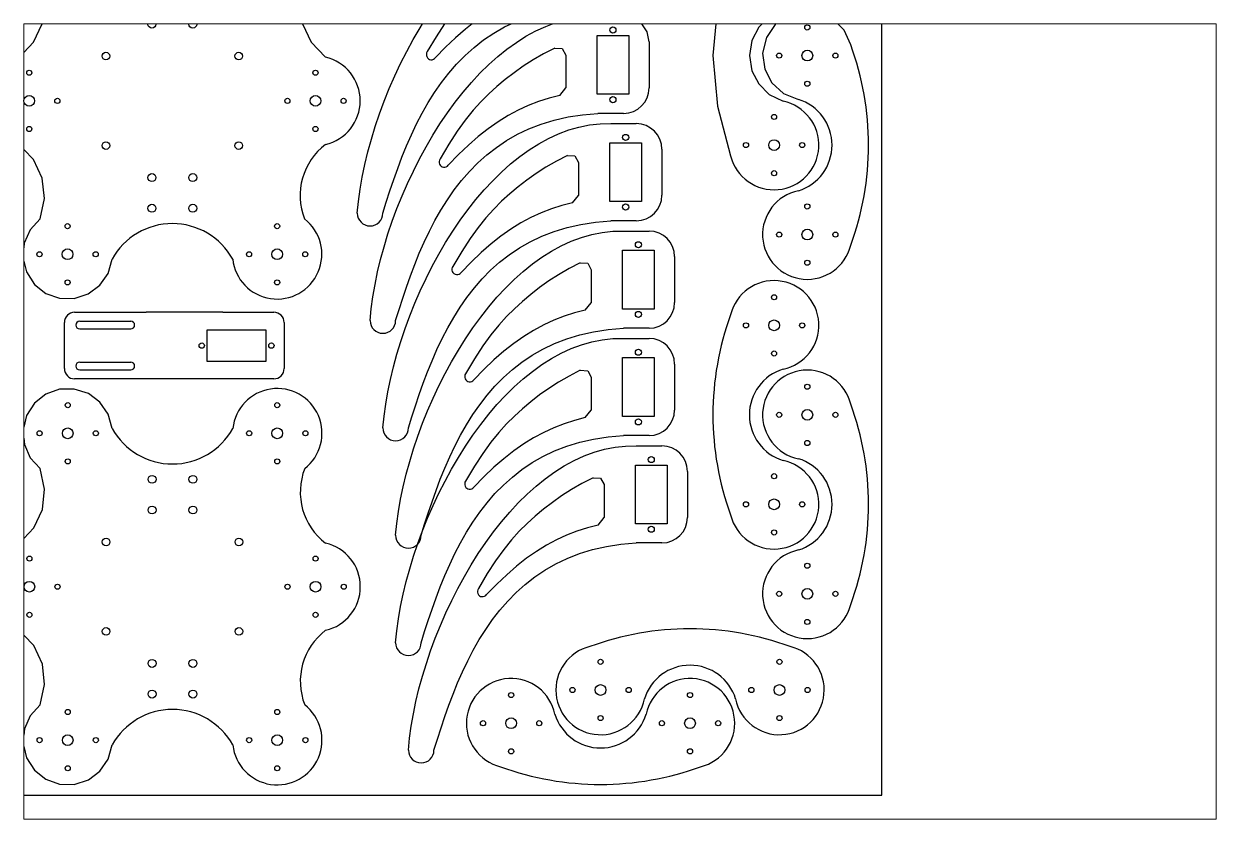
# Paper-space layout 'Sheet1' of a CAD drawing. Header units: inches. Extents: x 1.05 to 9.45, y 0.7 to 6.3.
# The model-space entities are those that its viewports show. They can reach past a viewport. Long polylines and large blocks are cut down to what shows.
import ezdxf

# ---------------------------------------------------------------- set-up
doc = ezdxf.new("R2010")
doc.units = ezdxf.units.IN
doc.header["$MEASUREMENT"] = 0

# ---------------------------------------------------------------- blocks, each defined once
blk = doc.blocks.new('FILLET')
at = {"color": 0}
for p, q in [((-9, 12), (9, 12)), ((-13, -20), (-13, 8)), ((-9.5, 6), (-9.5, -14)), ((-6.5, 6), (-6.5, -14)), ((6.5, 6), (6.5, -14)), ((9.5, 6), (9.5, -14)), ((13, 8), (13, -20)), ((-13, -50), (-13, -20)), ((13, -50), (13, -20)), ((-6.2, -66.88), (-6.2, -43.88)), ((-6.2, -43.88), (6.2, -43.88)), ((6.2, -43.88), (6.2, -66.88)), ((-13, -70), (-13, -50)), ((13, -50), (13, -70)), ((6.2, -66.88), (-6.2, -66.88)), ((9, -74), (-9, -74))]:
    blk.add_line(p, q, dxfattribs=at)
for centre in [(0, -41.76), (0, -69)]:
    blk.add_circle(centre, 1.05, dxfattribs=at)
for centre, radius, start, end in [((-9, 8), 4, 90, 180), ((9, 8), 4, 0, 90), ((-8, 6), 1.5, 0, 180), ((8, 6), 1.5, 0, 180), ((-8, -14), 1.5, 180, 0), ((8, -14), 1.5, 180, 0), ((-9, -70), 4, 180, 270), ((9, -70), 4, 270, 0)]:
    blk.add_arc(centre, radius, start, end, dxfattribs=at)
blk = doc.blocks.new('MIRRORED')
at = {"color": 0}
for centre, radius in [((-35, 11), 1), ((35, 11), 1), ((-46, 0), 1), ((-35, 0), 2.1), ((-24, 0), 1), ((24, 0), 1), ((35, 0), 2.1), ((46, 0), 1), ((-35, -11), 1), ((35, -11), 1)]:
    blk.add_circle(centre, radius, dxfattribs=at)
for centre, radius, start, end in [((-35, 0), 17.5, 11.537, 256.2709), ((35, 0), 17.5, 283.7291, 168.463), ((0, 9), 18.68, 197.1221, 342.8779), ((0, 90), 113.94, 249.9015, 290.0985)]:
    blk.add_arc(centre, radius, start, end, dxfattribs=at)
blk = doc.blocks.new('FILLET001')
at = {"color": 0}
for p, q in [((-5.82, 19), (4.18, 19)), ((-6.2, -11.5), (-6.2, 11.5)), ((-6.2, 11.5), (6.2, 11.5)), ((6.2, 11.5), (6.2, -11.5)), ((14.18, 9), (14.18, -9)), ((-18.44, 3.85), (-18.44, -9.05)), ((6.2, -11.5), (-6.2, -11.5)), ((4.18, -19), (-5.82, -19))]:
    blk.add_line(p, q, dxfattribs=at)
for points in [[(-95, -100), (-94.54, -95.39), (-93.89, -90.67), (-93.06, -85.87), (-92.05, -81), (-90.86, -76.08), (-89.51, -71.12), (-87.99, -66.14), (-86.31, -61.16), (-84.47, -56.19), (-82.48, -51.25), (-80.35, -46.35), (-78.07, -41.52), (-75.66, -36.76), (-73.12, -32.09), (-70.45, -27.53), (-67.65, -23.1), (-64.74, -18.8), (-61.72, -14.66), (-58.59, -10.68), (-55.35, -6.89), (-52.02, -3.3), (-48.59, 0.08), (-45.07, 3.23), (-41.46, 6.13), (-37.77, 8.78), (-34.01, 11.16), (-30.17, 13.25), (-26.26, 15.05), (-22.29, 16.52), (-18.26, 17.67), (-14.16, 18.48), (-10.01, 18.93), (-5.82, 19)], [(-22.74, 6.55), (-27.12, 4.3), (-31.21, 1.94), (-35.05, -0.53), (-38.67, -3.1), (-42.1, -5.76), (-45.37, -8.51), (-48.53, -11.36), (-51.6, -14.41), (-54.66, -17.78), (-57.73, -21.58), (-60.88, -25.94), (-64.16, -30.98), (-67.61, -36.81)], [(-22.74, 6.55), (-19.84, 6.39), (-18.44, 3.85)], [(-20.79, -11.98), (-18.44, -9.05)], [(-20.79, -11.98), (-24.97, -13.04), (-29.06, -14.34), (-33.09, -15.9), (-37.07, -17.74), (-41, -19.85), (-44.9, -22.27), (-48.78, -24.99), (-52.66, -28.03), (-56.55, -31.4), (-60.45, -35.12), (-64.39, -39.19)], [(-85, -100), (-83.66, -95.67), (-82.25, -91.3), (-80.77, -86.9), (-79.2, -82.48), (-77.52, -78.08), (-75.74, -73.7), (-73.83, -69.36), (-71.79, -65.08), (-69.61, -60.88), (-67.27, -56.78), (-64.76, -52.79), (-62.08, -48.94), (-59.2, -45.23), (-56.13, -41.69), (-52.84, -38.34), (-49.33, -35.19), (-45.58, -32.27), (-41.59, -29.58), (-37.34, -27.16), (-32.82, -25), (-28.03, -23.14), (-22.94, -21.6), (-17.55, -20.38), (-11.84, -19.51), (-5.82, -19)]]:
    blk.add_lwpolyline(points, dxfattribs=at)
for centre in [(0, 13.62), (0, -13.62)]:
    blk.add_circle(centre, 1.2, dxfattribs=at)
for centre, radius, start, end in [((4.18, 9), 10, 0, 90), ((4.18, -9), 10, 270, 0), ((-66, -38), 2, 143.5196, 323.5196), ((-90, -100), 5, 180, 0)]:
    blk.add_arc(centre, radius, start, end, dxfattribs=at)

msp = doc.modelspace()

# ---------------------------------------------------------------- linework, layer by layer
msp.add_lwpolyline([(-0.04833, 356.29945), (-0.04833, 1.81781), (355.0913, 1.81781), (355.0913, 356.29945)], close=True)
at = {"color": 0}
for centre, radius in [((69.49674, 303.33046), 1.55), ((85.49674, 303.33046), 1.55), ((51.49674, 290.83046), 1.5), ((103.49674, 290.83046), 1.5), ((21.49674, 284.33046), 1), ((133.49674, 284.33046), 1), ((21.49674, 273.33046), 2.1), ((133.49674, 273.33046), 2.1), ((32.49674, 273.33046), 1), ((122.49674, 273.33046), 1), ((144.49674, 273.33046), 1), ((21.49674, 262.33046), 1), ((133.49674, 262.33046), 1), ((51.49674, 255.83046), 1.5), ((103.49674, 255.83046), 1.5), ((69.49674, 243.33046), 1.55), ((85.49674, 243.33046), 1.55), ((69.49674, 231.33046), 1.55), ((85.49674, 231.33046), 1.55), ((36.49674, 224.33046), 1), ((118.49674, 224.33046), 1), ((36.49674, 213.33046), 2.1), ((118.49674, 213.33046), 2.1), ((25.49674, 213.33046), 1), ((47.49674, 213.33046), 1), ((107.49674, 213.33046), 1), ((129.49674, 213.33046), 1), ((36.49674, 202.33046), 1), ((118.49674, 202.33046), 1), ((36.55109, 154.31781), 1), ((118.55109, 154.31781), 1), ((36.55109, 143.31781), 2.1), ((118.55109, 143.31781), 2.1), ((25.55109, 143.31781), 1), ((47.55109, 143.31781), 1), ((107.55109, 143.31781), 1), ((129.55109, 143.31781), 1), ((36.55109, 132.31781), 1), ((118.55109, 132.31781), 1), ((69.55109, 125.31781), 1.55), ((85.55109, 125.31781), 1.55), ((69.55109, 113.31781), 1.55), ((85.55109, 113.31781), 1.55), ((51.55109, 100.81781), 1.5), ((103.55109, 100.81781), 1.5), ((21.55109, 94.31781), 1), ((133.55109, 94.31781), 1), ((21.55109, 83.31781), 2.1), ((32.55109, 83.31781), 1), ((122.55109, 83.31781), 1), ((133.55109, 83.31781), 2.1), ((144.55109, 83.31781), 1), ((21.55109, 72.31781), 1), ((133.55109, 72.31781), 1), ((51.55109, 65.81781), 1.5), ((103.55109, 65.81781), 1.5), ((69.55109, 53.31781), 1.55), ((85.55109, 53.31781), 1.55), ((69.55109, 41.31781), 1.55), ((85.55109, 41.31781), 1.55), ((36.55109, 34.31781), 1), ((118.55109, 34.31781), 1), ((25.55109, 23.31781), 1), ((36.55109, 23.31781), 2.1), ((47.55109, 23.31781), 1), ((107.55109, 23.31781), 1), ((118.55109, 23.31781), 2.1), ((129.55109, 23.31781), 1), ((36.55109, 12.31781), 1), ((118.55109, 12.31781), 1)]:
    msp.add_circle(centre, radius, dxfattribs=at)
for centre, radius, start, end in [((2.49674, 310.33046), 25, 307.0724292, 21.5724743), ((152.49674, 310.33046), 25, 158.4275257, 232.9275708), ((21.49674, 273.33046), 17.5, 102.9756519, 257.0243481), ((133.49674, 273.33046), 17.5, 282.9756519, 77.0243481), ((2.49674, 236.33046), 25, 338.4275257, 52.9275708), ((152.49674, 236.33046), 25, 127.0724292, 201.5724743), ((36.49674, 213.33046), 17.5, 127.9048889, 353.8087872), ((77.49674, 198.33046), 27, 90, 150.9446182), ((77.49674, 198.33046), 27, 29.0553818, 90), ((118.49674, 213.33046), 17.5, 186.1912128, 52.0951111), ((36.55109, 143.31781), 17.5, 6.1912128, 232.0951111), ((118.55109, 143.31781), 17.5, 307.9048889, 173.8087872), ((77.55109, 158.31781), 27, 209.0553818, 270), ((77.55109, 158.31781), 27, 270, 330.9446182), ((2.55109, 120.31781), 25, 307.0724292, 21.5724743), ((152.55109, 120.31781), 25, 158.4275257, 232.9275708), ((21.55109, 83.31781), 17.5, 102.9756519, 257.0243481), ((133.55109, 83.31781), 17.5, 282.9756519, 77.0243481), ((2.55109, 46.31781), 25, 338.4275257, 52.9275708), ((152.55109, 46.31781), 25, 127.0724292, 201.5724743), ((36.55109, 23.31781), 17.5, 127.9048889, 353.8087872), ((77.55109, 8.31781), 27, 90, 150.9446182), ((77.55109, 8.31781), 27, 29.0553818, 90), ((118.55109, 23.31781), 17.5, 186.1912128, 52.0951111)]:
    msp.add_arc(centre, radius, start, end, dxfattribs=at)

# ---------------------------------------------------------------- block references
for p in [(244.86679, 329.41565), (249.86679, 287.41565), (254.86679, 245.41565), (259.86679, 203.41565), (259.86679, 161.41565), (264.86679, 119.41565)]:
    msp.add_blockref('FILLET001', p, dxfattribs=at)
for name, p, rotation in [('MIRRORED', (312.95239, 291.03223), 270), ('MIRRORED', (325.95239, 256.03223), 89.99999999999999), ('MIRRORED', (312.95239, 150.53223), 270), ('FILLET', (47.23775, 177.628), 90.00000000000001), ('MIRRORED', (325.95239, 115.53223), 90), ('MIRRORED', (280.05239, 42.93223), 180), ('MIRRORED', (245.05239, 29.93223), 360)]:
    msp.add_blockref(name, p, dxfattribs=dict(at, rotation=rotation))

psp = doc.layouts.new('Sheet1')

# ---------------------------------------------------------------- viewports
at = {"layer": '0'}
psp.add_viewport(center=(5.25, 3.5), size=(8.4, 5.6), view_center_point=(252.65692, 147.93206), view_height=311.027021, dxfattribs=at)

doc.saveas('drawing.dxf')
